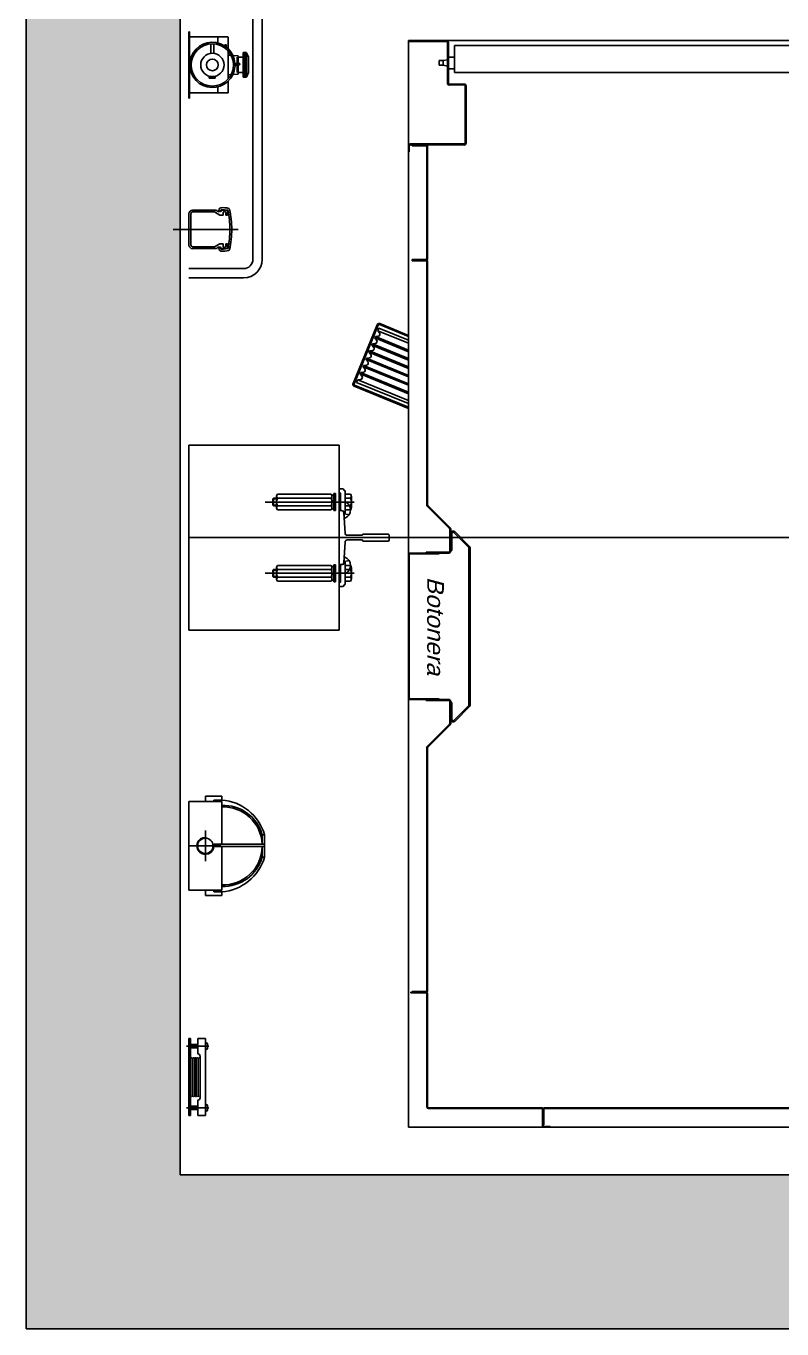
# Model space of a CAD drawing. Header units: metres. Extents: x 219 to 707, y -561 to -17.
# Drawn here: x 407.796 to 408.777, y -82.662 to -80.971 of the extents above; entities that cross this region are included whole.
import ezdxf
from ezdxf.enums import TextEntityAlignment as Align

# ---------------------------------------------------------------- set-up
doc = ezdxf.new("R2010")
doc.units = ezdxf.units.M
doc.layers.add('A-ASCENSORES', color=1, linetype='Continuous')
doc.layers.add('MUR_CARAS_HORMIGON', color=1, linetype='Continuous', lineweight=20)
doc.styles.get("Standard").update_dxf_attribs({"font": 'arial.ttf'})

# ---------------------------------------------------------------- blocks, each defined once
blk = doc.blocks.new('ASCENSOR PT')
for p, q in [((0.339, 1.8975), (1.3251, 1.8975)), ((1.1492, 1.8975), (1.141, 1.8975)), ((1.141, 1.8975), (1.141, 1.8966)), ((1.141, 1.8966), (1.1492, 1.8966)), ((1.1501, 1.8945), (1.1492, 1.8945)), ((1.1492, 1.8945), (1.1492, 1.8743)), ((1.1501, 1.8743), (1.1501, 1.8957)), ((1.1501, 1.8743), (1.1501, 1.8945)), ((1.151, 1.8957), (1.151, 1.8743)), ((1.3251, 1.8975), (1.3251, 0.6175)), ((1.5885, 1.8769), (1.5876, 1.8769)), ((1.5885, 1.8825), (1.5885, 1.7825)), ((1.5985, 1.8825), (1.5885, 1.8825)), ((1.5885, 1.8682), (1.5885, 1.8769)), ((1.5985, 1.8625), (1.5985, 1.8825)), ((1.61, 1.8825), (1.608, 1.8825)), ((1.608, 1.8825), (1.608, 1.7825)), ((1.61, 1.7825), (1.61, 1.8825)), ((0.5158, 1.8734), (1.1483, 1.8734)), ((0.5158, 1.8725), (1.1483, 1.8725)), ((1.2989, 1.8734), (1.1519, 1.8734)), ((1.1519, 1.8725), (1.2989, 1.8725)), ((1.3001, 1.8713), (1.3001, 1.7243)), ((1.301, 1.7243), (1.301, 1.8713)), ((1.5841, 1.8725), (1.6132, 1.8725)), ((1.5859, 1.8752), (1.5859, 1.8731)), ((1.5859, 1.8731), (1.5869, 1.8731)), ((1.5869, 1.872), (1.5859, 1.872)), ((1.5859, 1.872), (1.5859, 1.8699)), ((1.5869, 1.8731), (1.5869, 1.872)), ((1.5876, 1.8682), (1.5885, 1.8682)), ((1.608, 1.8747), (1.5985, 1.8747)), ((1.5985, 1.8743), (1.608, 1.8743)), ((1.5985, 1.8708), (1.608, 1.8708)), ((1.5985, 1.8704), (1.608, 1.8704)), ((1.5985, 1.8625), (1.5985, 1.8625)), ((1.5955, 1.8055), (1.5955, 1.8595)), ((1.5955, 1.8563), (1.5955, 1.8088)), ((1.5967, 1.8575), (1.5967, 1.8575)), ((1.598, 1.8563), (1.598, 1.8088)), ((1.598, 1.8088), (1.598, 1.8563)), ((1.5992, 1.8575), (1.5992, 1.8575)), ((1.6005, 1.8563), (1.6005, 1.8088)), ((1.6005, 1.8088), (1.6005, 1.8563)), ((1.6017, 1.8575), (1.6017, 1.8575)), ((1.603, 1.8563), (1.603, 1.8088)), ((1.603, 1.8088), (1.603, 1.8563)), ((1.6042, 1.8575), (1.6042, 1.8575)), ((1.6055, 1.8563), (1.6055, 1.8088)), ((1.6055, 1.8088), (1.6055, 1.8563)), ((1.6067, 1.8575), (1.6067, 1.8575)), ((1.608, 1.8088), (1.608, 1.8563)), ((1.5841, 1.7925), (1.6132, 1.7925)), ((1.5859, 1.7931), (1.5859, 1.7952)), ((1.5869, 1.7931), (1.5859, 1.7931)), ((1.5869, 1.792), (1.5869, 1.7931)), ((1.5876, 1.7969), (1.5885, 1.7969)), ((1.5885, 1.7969), (1.5885, 1.7882)), ((1.5967, 1.8075), (1.5967, 1.8075)), ((1.5985, 1.8025), (1.5985, 1.7825)), ((1.5985, 1.8025), (1.5985, 1.8025)), ((1.5985, 1.7947), (1.608, 1.7947)), ((1.5985, 1.7943), (1.608, 1.7943)), ((1.5992, 1.8075), (1.5992, 1.8075)), ((1.6017, 1.8075), (1.6017, 1.8075)), ((1.6042, 1.8075), (1.6042, 1.8075)), ((1.6067, 1.8075), (1.6067, 1.8075)), ((1.5859, 1.7899), (1.5859, 1.792)), ((1.5859, 1.792), (1.5869, 1.792)), ((1.5885, 1.7882), (1.5876, 1.7882)), ((1.5985, 1.7825), (1.5885, 1.7825)), ((1.5985, 1.7908), (1.608, 1.7908)), ((1.608, 1.7904), (1.5985, 1.7904)), ((1.608, 1.7825), (1.61, 1.7825)), ((1.3001, 1.7207), (1.3001, 1.405)), ((1.301, 1.7207), (1.301, 1.405)), ((1.3221, 1.7234), (1.3019, 1.7234)), ((1.3019, 1.7225), (1.3221, 1.7225)), ((1.3019, 1.7225), (1.3201, 1.7225)), ((1.3201, 1.7216), (1.3019, 1.7216)), ((1.3201, 1.7225), (1.3201, 1.7216)), ((1.3221, 1.7225), (1.3221, 1.7234)), ((1.5675, 1.5971), (1.5675, 1.592)), ((1.5887, 1.5971), (1.5675, 1.5971)), ((1.5775, 1.592), (1.5675, 1.592)), ((1.61, 1.59), (1.5675, 1.59)), ((1.5675, 1.59), (1.5675, 1.5335)), ((1.5775, 1.592), (1.5775, 1.59)), ((1.5887, 1.5971), (1.5887, 1.59)), ((1.61, 1.475), (1.61, 1.59)), ((1.5149, 1.547), (1.5119, 1.547)), ((1.5119, 1.547), (1.5119, 1.5181)), ((1.5149, 1.547), (1.5149, 1.5335)), ((1.5887, 1.5525), (1.5887, 1.5125)), ((1.5775, 1.5335), (1.5119, 1.5335)), ((1.5775, 1.5305), (1.5119, 1.5305)), ((1.5149, 1.5305), (1.5149, 1.5181)), ((1.5675, 1.5305), (1.5675, 1.475)), ((1.6087, 1.5325), (1.5687, 1.5325)), ((1.5775, 1.5335), (1.5775, 1.5305)), ((1.5775, 1.5305), (1.5775, 1.5335)), ((1.5149, 1.5181), (1.5119, 1.5181)), ((1.61, 1.475), (1.5675, 1.475)), ((1.5775, 1.473), (1.5675, 1.473)), ((1.5675, 1.473), (1.5675, 1.468)), ((1.5775, 1.473), (1.5775, 1.475)), ((1.5887, 1.475), (1.5887, 1.468)), ((1.5887, 1.468), (1.5675, 1.468)), ((1.2709, 1.3753), (1.2996, 1.404)), ((1.3005, 1.4031), (1.2718, 1.3744)), ((1.2458, 1.3517), (1.265, 1.3709)), ((1.2661, 1.3698), (1.2469, 1.3506)), ((1.2701, 1.3735), (1.2701, 1.3451)), ((1.2714, 1.3451), (1.2714, 1.3735)), ((1.2686, 1.3475), (1.2686, 1.3687)), ((1.2701, 1.3687), (1.2701, 1.3475)), ((1.245, 1.3496), (1.245, 1.146)), ((1.2465, 1.146), (1.2465, 1.3496)), ((1.2686, 1.3475), (1.2686, 1.3465)), ((1.2701, 1.3465), (1.2686, 1.3465)), ((1.2701, 1.3465), (1.2701, 1.3475)), ((1.3021, 1.3438), (1.2727, 1.3438)), ((1.3233, 1.3425), (1.2727, 1.3425)), ((1.2851, 1.3416), (1.2851, 1.3425)), ((1.2851, 1.3416), (1.3233, 1.3416)), ((1.3021, 1.3425), (1.3021, 1.3438)), ((1.3242, 1.1543), (1.3242, 1.3407)), ((1.3251, 1.3407), (1.3251, 1.1543)), ((1.4151, 1.2525), (1.61, 1.2525)), ((1.4151, 1.0125), (1.4151, 1.2525)), ((1.61, 1.2525), (1.61, 1.0125)), ((1.3991, 1.1863), (1.3991, 1.1713)), ((1.4071, 1.1888), (1.4001, 1.1888)), ((1.4071, 1.1838), (1.4001, 1.1838)), ((1.4071, 1.1928), (1.4071, 1.1641)), ((1.4071, 1.1888), (1.4071, 1.1688)), ((1.4141, 1.1958), (1.4101, 1.1958)), ((1.4131, 1.1898), (1.4131, 1.1686)), ((1.4143, 1.1908), (1.4141, 1.1908)), ((1.4151, 1.1948), (1.4151, 1.1916)), ((1.4199, 1.1678), (1.4199, 1.1898)), ((1.4199, 1.1898), (1.4221, 1.1898)), ((1.4221, 1.1898), (1.4221, 1.1678)), ((1.4221, 1.17), (1.4221, 1.1876)), ((1.4221, 1.1876), (1.4243, 1.1876)), ((1.4243, 1.1876), (1.4243, 1.17)), ((1.4243, 1.1713), (1.4243, 1.1863)), ((1.4253, 1.1888), (1.4952, 1.1888)), ((1.4253, 1.1838), (1.4952, 1.1838)), ((1.4962, 1.1863), (1.4962, 1.1713)), ((1.4962, 1.1838), (1.5001, 1.1838)), ((1.5001, 1.1838), (1.5001, 1.1738)), ((1.5001, 1.1838), (1.501, 1.1829)), ((1.3953, 1.1788), (1.5111, 1.1788)), ((1.4071, 1.1738), (1.4001, 1.1738)), ((1.4071, 1.1688), (1.4001, 1.1688)), ((1.4124, 1.1676), (1.4094, 1.167)), ((1.4151, 1.1675), (1.412, 1.1675)), ((1.4151, 1.1675), (1.4151, 1.0975)), ((1.4221, 1.1678), (1.4199, 1.1678)), ((1.4221, 1.1798), (1.4243, 1.1808)), ((1.4221, 1.1788), (1.4243, 1.1798)), ((1.4243, 1.17), (1.4221, 1.17)), ((1.4253, 1.1738), (1.4952, 1.1738)), ((1.4253, 1.1688), (1.4952, 1.1688)), ((1.4962, 1.1829), (1.501, 1.1829)), ((1.4962, 1.1747), (1.501, 1.1747)), ((1.5001, 1.1738), (1.4962, 1.1738)), ((1.501, 1.1747), (1.5001, 1.1738)), ((1.501, 1.1829), (1.501, 1.1747)), ((1.2701, 1.1215), (1.2701, 1.15)), ((1.2714, 1.15), (1.2714, 1.1215)), ((1.3233, 1.1525), (1.2727, 1.1525)), ((1.3021, 1.1513), (1.2727, 1.1513)), ((1.2851, 1.1534), (1.3233, 1.1534)), ((1.2851, 1.1525), (1.2851, 1.1534)), ((1.3021, 1.1525), (1.3021, 1.1513)), ((1.4063, 1.1631), (1.402, 1.1623)), ((1.4073, 1.1384), (1.409, 1.1647)), ((1.4086, 1.166), (1.4086, 1.1589)), ((1.2458, 1.1439), (1.265, 1.1247)), ((1.2661, 1.1258), (1.2469, 1.145)), ((1.2686, 1.1491), (1.2701, 1.1491)), ((1.2686, 1.1491), (1.2686, 1.1481)), ((1.2686, 1.1481), (1.2686, 1.1269)), ((1.2701, 1.1481), (1.2701, 1.1491)), ((1.2701, 1.1269), (1.2701, 1.1481)), ((1.3501, 1.136), (1.3511, 1.137)), ((1.3501, 1.136), (1.3501, 1.129)), ((1.3511, 1.137), (1.3841, 1.137)), ((1.3841, 1.137), (1.3841, 1.137)), ((1.3856, 1.1355), (1.4043, 1.1355)), ((1.2709, 1.1197), (1.2996, 1.0911)), ((1.3005, 1.092), (1.2718, 1.1206)), ((1.334, 1.1325), (1.423, 1.1325)), ((1.3501, 1.129), (1.3511, 1.128)), ((1.3511, 1.128), (1.3841, 1.128)), ((1.3841, 1.128), (1.3841, 1.128)), ((1.3856, 1.1295), (1.4043, 1.1295)), ((1.409, 1.1004), (1.4073, 1.1267)), ((1.4063, 1.102), (1.402, 1.1028)), ((1.4071, 1.0723), (1.4071, 1.101)), ((1.4086, 1.0991), (1.4086, 1.1062)), ((1.3001, 0.7743), (1.3001, 1.09)), ((1.301, 0.7743), (1.301, 1.09)), ((1.3953, 1.0863), (1.5111, 1.0863)), ((1.3991, 1.0788), (1.3991, 1.0938)), ((1.4071, 1.0963), (1.4001, 1.0963)), ((1.4071, 1.0913), (1.4001, 1.0913)), ((1.4071, 1.0763), (1.4071, 1.0963)), ((1.4124, 1.0975), (1.4094, 1.0981)), ((1.4151, 1.0975), (1.412, 1.0975)), ((1.4131, 1.0753), (1.4131, 1.0965)), ((1.4199, 1.0973), (1.4199, 1.0753)), ((1.4221, 1.0973), (1.4199, 1.0973)), ((1.4221, 1.0753), (1.4221, 1.0973)), ((1.4221, 1.0951), (1.4221, 1.0775)), ((1.4243, 1.0951), (1.4221, 1.0951)), ((1.4221, 1.0863), (1.4243, 1.0853)), ((1.4221, 1.0853), (1.4243, 1.0843)), ((1.4243, 1.0775), (1.4243, 1.0951)), ((1.4243, 1.0938), (1.4243, 1.0788)), ((1.4253, 1.0963), (1.4952, 1.0963)), ((1.4253, 1.0913), (1.4952, 1.0913)), ((1.4962, 1.0788), (1.4962, 1.0938)), ((1.5001, 1.0913), (1.4962, 1.0913)), ((1.4962, 1.0904), (1.501, 1.0904)), ((1.4962, 1.0822), (1.501, 1.0822)), ((1.5001, 1.0813), (1.5001, 1.0913)), ((1.501, 1.0904), (1.5001, 1.0913)), ((1.5001, 1.0813), (1.501, 1.0822)), ((1.501, 1.0822), (1.501, 1.0904)), ((1.4071, 1.0813), (1.4001, 1.0813)), ((1.4071, 1.0763), (1.4001, 1.0763)), ((1.4141, 1.0693), (1.4101, 1.0693)), ((1.4143, 1.0743), (1.4141, 1.0743)), ((1.4151, 1.0703), (1.4151, 1.0735)), ((1.4199, 1.0753), (1.4221, 1.0753)), ((1.4221, 1.0775), (1.4243, 1.0775)), ((1.4253, 1.0813), (1.4952, 1.0813)), ((1.4253, 1.0763), (1.4952, 1.0763)), ((1.4962, 1.0813), (1.5001, 1.0813)), ((1.61, 1.0125), (1.4151, 1.0125)), ((1.3923, 0.9311), (1.3251, 0.9586)), ((1.3909, 0.9277), (1.3251, 0.9546)), ((1.3878, 0.92), (1.3251, 0.9457)), ((1.3871, 0.9183), (1.3251, 0.9437)), ((1.3839, 0.9107), (1.3251, 0.9348)), ((1.3832, 0.909), (1.3251, 0.9328)), ((1.3909, 0.9277), (1.3923, 0.9311)), ((1.3801, 0.9014), (1.3251, 0.9239)), ((1.3794, 0.8997), (1.3251, 0.9219)), ((1.3817, 0.9135), (1.3839, 0.9107)), ((1.3835, 0.918), (1.3871, 0.9183)), ((1.3855, 0.9228), (1.3878, 0.92)), ((1.3871, 0.9183), (1.3878, 0.92)), ((1.3873, 0.9273), (1.3909, 0.9277)), ((1.3763, 0.892), (1.3251, 0.913)), ((1.3756, 0.8903), (1.3251, 0.911)), ((1.3725, 0.8827), (1.3251, 0.9021)), ((1.3718, 0.881), (1.3251, 0.9001)), ((1.3759, 0.8993), (1.3794, 0.8997)), ((1.3778, 0.9041), (1.3801, 0.9014)), ((1.3794, 0.8997), (1.3801, 0.9014)), ((1.3797, 0.9086), (1.3832, 0.909)), ((1.3832, 0.909), (1.3839, 0.9107)), ((1.3686, 0.8734), (1.3251, 0.8912)), ((1.3679, 0.8717), (1.3251, 0.8892)), ((1.3648, 0.864), (1.3251, 0.8803)), ((1.3682, 0.8806), (1.3718, 0.881)), ((1.3702, 0.8855), (1.3725, 0.8827)), ((1.3718, 0.881), (1.3725, 0.8827)), ((1.372, 0.8899), (1.3756, 0.8903)), ((1.374, 0.8948), (1.3763, 0.892)), ((1.3756, 0.8903), (1.3763, 0.892)), ((1.3634, 0.8606), (1.3251, 0.8763)), ((1.3625, 0.8668), (1.3648, 0.864)), ((1.3634, 0.8606), (1.3648, 0.864)), ((1.3644, 0.8713), (1.3679, 0.8717)), ((1.3664, 0.8761), (1.3686, 0.8734)), ((1.3679, 0.8717), (1.3686, 0.8734)), ((1.61, 0.7954), (1.539, 0.7954)), ((1.61, 0.7834), (1.539, 0.7834)), ((1.3001, 0.6248), (1.3001, 0.7707)), ((1.301, 0.6248), (1.301, 0.7707)), ((1.3201, 0.7734), (1.3019, 0.7734)), ((1.3019, 0.7725), (1.3201, 0.7725)), ((1.3019, 0.7725), (1.3201, 0.7725)), ((1.3201, 0.7716), (1.3019, 0.7716)), ((1.3201, 0.7725), (1.3201, 0.7734)), ((1.3201, 0.7725), (1.3201, 0.7716)), ((1.515, 0.7714), (1.515, 0.4194)), ((1.527, 0.7714), (1.527, 0.4194)), ((1.5677, 0.7586), (1.5598, 0.7575)), ((1.56, 0.7575), (1.5669, 0.7575)), ((1.56, 0.7511), (1.56, 0.7575)), ((1.56, 0.7511), (1.5622, 0.7511)), ((1.5622, 0.7511), (1.5622, 0.7541)), ((1.5657, 0.7511), (1.5657, 0.7541)), ((1.5657, 0.7511), (1.5701, 0.7511)), ((1.5706, 0.7554), (1.5677, 0.7586)), ((1.5701, 0.7511), (1.5769, 0.7552)), ((1.5744, 0.7575), (1.6052, 0.7575)), ((1.5769, 0.7552), (1.6052, 0.7552)), ((1.6076, 0.7528), (1.6076, 0.7123)), ((1.61, 0.7528), (1.61, 0.7123)), ((1.6303, 0.7325), (1.5459, 0.7325)), ((1.56, 0.714), (1.56, 0.7075)), ((1.56, 0.714), (1.5622, 0.714)), ((1.5622, 0.714), (1.5622, 0.711)), ((1.5657, 0.714), (1.5657, 0.711)), ((1.5657, 0.714), (1.5701, 0.714)), ((1.5701, 0.714), (1.5769, 0.7099)), ((1.5677, 0.7065), (1.5598, 0.7076)), ((1.5669, 0.7075), (1.56, 0.7075)), ((1.5706, 0.7096), (1.5677, 0.7065)), ((1.6052, 0.7075), (1.5744, 0.7075)), ((1.6052, 0.7099), (1.5769, 0.7099)), ((1.3251, 0.6317), (1.3239, 0.6317)), ((1.3239, 0.6317), (1.3239, 0.6243)), ((1.3251, 0.6243), (1.3251, 0.6317)), ((1.2501, 0.6205), (1.2501, 0.5464)), ((1.2514, 0.5464), (1.2514, 0.6205)), ((1.3226, 0.623), (1.2527, 0.623)), ((1.3226, 0.6217), (1.2527, 0.6217)), ((1.2551, 0.6217), (1.2551, 0.623)), ((1.3201, 0.6239), (1.3019, 0.6239)), ((1.3019, 0.623), (1.3201, 0.623)), ((1.3201, 0.623), (1.3201, 0.6239)), ((1.3251, 0.6175), (1.3251, 0.6175)), ((1.3251, 0.6175), (1.3251, 0.4875)), ((1.6091, 0.476), (1.6091, 0.5621)), ((1.61, 0.5621), (1.6091, 0.5621)), ((1.61, 0.476), (1.61, 0.5621)), ((1.2719, 0.5451), (1.2527, 0.5451)), ((1.2527, 0.5439), (1.2719, 0.5439)), ((1.2731, 0.5426), (1.2731, 0.4901)), ((1.2744, 0.4901), (1.2744, 0.5426)), ((1.559, 0.5546), (1.559, 0.5401)), ((1.6082, 0.5555), (1.5599, 0.5555)), ((1.5724, 0.5555), (1.5724, 0.5477)), ((0.799, 0.529), (1.2651, 0.529)), ((1.2651, 0.529), (1.2651, 0.494)), ((1.5326, 0.5291), (1.5348, 0.534)), ((1.5326, 0.5091), (1.5326, 0.5291)), ((1.5348, 0.534), (1.5353, 0.534)), ((1.5353, 0.5031), (1.5353, 0.535)), ((1.5353, 0.535), (1.5398, 0.535)), ((1.5398, 0.534), (1.5353, 0.534)), ((1.5398, 0.5331), (1.5353, 0.5331)), ((1.5398, 0.5322), (1.5353, 0.5322)), ((1.5398, 0.5313), (1.5353, 0.5313)), ((1.5398, 0.5304), (1.5353, 0.5304)), ((1.5398, 0.5296), (1.5353, 0.5296)), ((1.5398, 0.5287), (1.5353, 0.5287)), ((1.5398, 0.5277), (1.5353, 0.5277)), ((1.5398, 0.5268), (1.5353, 0.5268)), ((1.5398, 0.5259), (1.5353, 0.5259)), ((1.5398, 0.525), (1.5353, 0.525)), ((1.5398, 0.535), (1.5398, 0.5031)), ((1.5398, 0.5291), (1.5398, 0.5091)), ((1.5462, 0.5291), (1.5398, 0.5291)), ((1.5462, 0.5309), (1.5528, 0.5314)), ((1.5462, 0.519), (1.5462, 0.5309)), ((1.5474, 0.519), (1.5474, 0.5291)), ((1.5552, 0.5316), (1.559, 0.5318)), ((1.559, 0.5372), (1.559, 0.501)), ((1.559, 0.5063), (1.559, 0.5318)), ((1.5839, 0.5362), (1.5759, 0.5362)), ((1.5759, 0.5362), (1.5759, 0.5338)), ((1.5839, 0.5337), (1.5839, 0.5362)), ((1.2651, 0.5165), (1.2651, 0.523)), ((1.2651, 0.51), (1.2651, 0.5165)), ((1.2661, 0.524), (1.2731, 0.524)), ((1.2661, 0.509), (1.2731, 0.509)), ((1.2801, 0.5195), (1.2744, 0.5207)), ((1.2801, 0.5135), (1.2744, 0.5123)), ((1.2801, 0.5195), (1.2851, 0.5195)), ((1.2801, 0.5165), (1.2801, 0.5195)), ((1.2801, 0.5135), (1.2801, 0.5165)), ((1.2801, 0.5135), (1.2851, 0.5135)), ((1.2851, 0.5165), (1.2851, 0.5195)), ((1.2851, 0.5135), (1.2851, 0.5165)), ((1.5326, 0.5091), (1.5347, 0.5043)), ((1.5398, 0.5241), (1.5353, 0.5241)), ((1.5398, 0.5232), (1.5353, 0.5232)), ((1.5398, 0.5223), (1.5353, 0.5223)), ((1.5398, 0.5214), (1.5353, 0.5214)), ((1.5398, 0.5205), (1.5353, 0.5205)), ((1.5398, 0.5195), (1.5353, 0.5195)), ((1.5398, 0.5186), (1.5353, 0.5186)), ((1.5398, 0.5177), (1.5353, 0.5177)), ((1.5398, 0.5168), (1.5353, 0.5168)), ((1.5398, 0.5159), (1.5353, 0.5159)), ((1.5398, 0.515), (1.5353, 0.515)), ((1.5398, 0.5141), (1.5353, 0.5141)), ((1.5398, 0.5132), (1.5353, 0.5132)), ((1.5398, 0.5123), (1.5353, 0.5123)), ((1.5398, 0.5113), (1.5353, 0.5113)), ((1.5398, 0.5104), (1.5353, 0.5104)), ((1.5398, 0.5095), (1.5353, 0.5095)), ((1.5398, 0.5086), (1.5353, 0.5086)), ((1.5398, 0.5077), (1.5353, 0.5077)), ((1.5398, 0.5091), (1.5462, 0.5091)), ((1.545, 0.519), (1.5482, 0.519)), ((1.545, 0.517), (1.5483, 0.517)), ((1.5462, 0.5072), (1.5462, 0.517)), ((1.5462, 0.5072), (1.5528, 0.5068)), ((1.5474, 0.5091), (1.5474, 0.517)), ((1.2651, 0.494), (0.799, 0.494)), ((1.5347, 0.5043), (1.5353, 0.5043)), ((1.5398, 0.5068), (1.5353, 0.5068)), ((1.5398, 0.5059), (1.5353, 0.5059)), ((1.5398, 0.505), (1.5353, 0.505)), ((1.5398, 0.5041), (1.5353, 0.5041)), ((1.5398, 0.5031), (1.5353, 0.5031)), ((1.5552, 0.5066), (1.559, 0.5063)), ((1.559, 0.498), (1.559, 0.4836)), ((1.5724, 0.4905), (1.5724, 0.4826)), ((1.5779, 0.504), (1.5779, 0.4917)), ((1.5814, 0.504), (1.5814, 0.4917)), ((1.3251, 0.4875), (0.0843, 0.4875)), ((1.3251, 0.4875), (0.094, 0.4875)), ((1.3251, 0.4888), (1.2757, 0.4888)), ((1.2757, 0.4875), (1.3251, 0.4875)), ((1.3251, 0.4875), (1.3251, 0.4888)), ((1.5599, 0.4826), (1.6082, 0.4826)), ((1.6091, 0.476), (1.61, 0.476))]:
    blk.add_line(p, q)
at = {"ltscale": 10}
for p, q in [((1.3251, 0.9649), (1.3955, 0.936)), ((1.3251, 0.9634), (1.395, 0.9348)), ((1.3957, 0.933), (1.3645, 0.8569)), ((1.3658, 0.8563), (1.397, 0.9325)), ((1.3627, 0.8561), (1.3251, 0.8715)), ((1.3622, 0.8548), (1.3251, 0.87))]:
    blk.add_line(p, q, dxfattribs=at)
for centre, major_axis, start_param, end_param in [((1.1492, 1.8957), (-0.00127, 0.00127), 3.926991, 5.497787), ((1.1492, 1.8957), (-0.000636, 0.000636), 3.926991, 5.497787), ((1.5876, 1.8752), (0.00124, 0.00124), 0.785398, 2.356194), ((1.1483, 1.8743), (-0.000636, 0.000636), 2.356194, 3.926991), ((1.1483, 1.8743), (0.00127, 0.00127), 3.926991, 5.497787), ((1.1519, 1.8743), (0.00127, 0.00127), 2.356194, 3.926991), ((1.1519, 1.8743), (-0.000636, 0.000636), 0.785398, 2.356194), ((1.2989, 1.8713), (-0.00153, 0.00153), 3.926991, 5.497787), ((1.2989, 1.8713), (0.000898, 0.000898), 5.497787, 7.068583), ((1.5876, 1.8699), (-0.00124, 0.00124), 0.785398, 2.356194), ((1.5985, 1.8595), (0.00212, 0.00212), 0.785398, 2.356194), ((1.5967, 1.8563), (0.000884, 0.000884), 0.785398, 2.356194), ((1.5967, 1.8563), (0.000884, 0.000884), 5.497787, 7.068583), ((1.5992, 1.8563), (0.000884, 0.000884), 0.785398, 2.356194), ((1.5992, 1.8563), (0.000884, 0.000884), 5.497787, 7.068583), ((1.6017, 1.8563), (0.000884, 0.000884), 0.785398, 2.356194), ((1.6017, 1.8563), (0.000884, 0.000884), 5.497787, 7.068583), ((1.6042, 1.8563), (0.000884, 0.000884), 0.785398, 2.356194), ((1.6042, 1.8563), (0.000884, 0.000884), 5.497787, 7.068583), ((1.6067, 1.8563), (0.000884, 0.000884), 0.785398, 2.356194), ((1.6067, 1.8563), (0.000884, 0.000884), 5.497787, 7.068583), ((1.5876, 1.7952), (0.00124, 0.00124), 0.785398, 2.356194), ((1.5967, 1.8088), (0.000884, 0.000884), 2.356194, 3.926991), ((1.5985, 1.8055), (-0.00212, 0.00212), 0.785398, 2.356194), ((1.5967, 1.8088), (-0.000884, 0.000884), 2.356194, 3.926991), ((1.5992, 1.8088), (0.000884, 0.000884), 2.356194, 3.926991), ((1.5992, 1.8088), (-0.000884, 0.000884), 2.356194, 3.926991), ((1.6017, 1.8088), (0.000884, 0.000884), 2.356194, 3.926991), ((1.6017, 1.8088), (-0.000884, 0.000884), 2.356194, 3.926991), ((1.6042, 1.8088), (0.000884, 0.000884), 2.356194, 3.926991), ((1.6042, 1.8088), (-0.000884, 0.000884), 2.356194, 3.926991), ((1.6067, 1.8088), (0.000884, 0.000884), 2.356194, 3.926991), ((1.6067, 1.8088), (-0.000884, 0.000884), 2.356194, 3.926991), ((1.5876, 1.7899), (-0.00124, 0.00124), 0.785398, 2.356194), ((1.3019, 1.7243), (0.00127, 0.00127), 2.356194, 3.926991), ((1.3019, 1.7207), (0.00127, 0.00127), 0.785398, 2.356194), ((1.3019, 1.7243), (0.000636, 0.000636), 2.356194, 3.926991), ((1.3019, 1.7207), (-0.000636, 0.000636), -0.785398, 0.785398), ((1.572, 1.5296), (0.0443, 0.0443), 0.857543, 2.073419), ((1.5654, 1.5325), (-0.0372, 0.0372), -0.825139, 0.50587), ((1.5656, 1.5325), (-0.0358, 0.0358), -0.823417, 0.765654), ((1.5887, 1.5325), (-0.00778, 0.00778), 2.356194, 7.068583), ((1.5887, 1.5325), (-0.00707, 0.00707), 3.926991, 10.210176), ((1.5656, 1.5325), (0.0358, 0.0358), 2.39569, 3.965009), ((1.572, 1.5355), (0.0443, 0.0443), 2.63897, 3.854846), ((1.5654, 1.5325), (0.0372, 0.0372), 2.635723, 3.966732), ((1.2987, 1.4049), (0.000898, 0.000898), 4.712389, 5.497787), ((1.2987, 1.4049), (0.0018, 0.0018), 4.712389, 5.497787), ((1.2671, 1.3687), (-0.00212, 0.00212), 3.926991, 6.283185), ((1.2671, 1.3687), (-0.00106, 0.00106), 3.926991, 6.283185), ((1.2727, 1.3735), (-0.0018, 0.0018), 0, 0.785398), ((1.2727, 1.3735), (0.000898, 0.000898), 1.570796, 2.356194), ((1.248, 1.3496), (-0.00212, 0.00212), 0, 0.785398), ((1.248, 1.3496), (-0.00106, 0.00106), 0, 0.785398), ((1.2727, 1.3451), (-0.0018, 0.0018), 0.785398, 2.356194), ((1.2727, 1.3451), (0.000898, 0.000898), 2.356194, 3.926991), ((1.3233, 1.3407), (-0.00127, 0.00127), 3.926991, 5.497787), ((1.3233, 1.3407), (0.000636, 0.000636), 5.497787, 7.068583), ((1.4028, 1.1863), (0.00256, 0.00256), 1.595182, 3.117207), ((1.4121, 1.1788), (0.00919, 0.00919), 1.961403, 2.750986), ((1.4081, 1.1928), (0.000707, 0.000707), 0.785398, 2.356194), ((1.4081, 1.1948), (0.000707, 0.000707), 3.926991, 5.497787), ((1.4101, 1.1948), (0.000707, 0.000707), 0.785398, 2.356194), ((1.4141, 1.1898), (-0.000707, 0.000707), -0.785398, 0.785398), ((1.4141, 1.1948), (-0.000707, 0.000707), 3.926991, 5.497787), ((1.4143, 1.1916), (0.000566, 0.000566), 3.926991, 5.497787), ((1.4279, 1.1863), (-0.00256, 0.00256), 0.024385, 1.546411), ((1.4373, 1.1788), (0.00919, 0.00919), 1.961403, 2.750986), ((1.4925, 1.1863), (0.00256, 0.00256), 4.736774, 6.2588), ((1.4832, 1.1788), (-0.00919, 0.00919), 3.5322, 4.321782), ((1.4028, 1.1713), (0.00256, 0.00256), 1.595182, 3.117207), ((1.4115, 1.1685), (0.00803, 0.00803), 2.330906, 3.573044), ((1.4115, 1.1685), (0.00803, 0.00803), 1.251961, 2.330906), ((1.4061, 1.1796), (0.000707, 0.000707), 4.148285, 5.497787), ((1.4096, 1.166), (0.000707, 0.000707), 1.004067, 2.356194), ((1.412, 1.1645), (0.00212, 0.00212), 0.785398, 2.293776), ((1.4121, 1.1686), (-0.000707, 0.000707), 2.574863, 3.926991), ((1.4279, 1.1713), (-0.00256, 0.00256), 0.024385, 1.546411), ((1.4925, 1.1713), (0.00256, 0.00256), 4.736774, 6.2588), ((1.2727, 1.15), (-0.0018, 0.0018), -0.785398, 0.785398), ((1.2727, 1.15), (0.000898, 0.000898), 0.785398, 2.356194), ((1.3233, 1.1543), (0.00127, 0.00127), 3.926991, 5.497787), ((1.3233, 1.1543), (-0.000636, 0.000636), 2.356194, 3.926991), ((1.4061, 1.1641), (0.000707, 0.000707), 4.10979, 5.497787), ((1.4076, 1.1589), (0.000707, 0.000707), 3.818313, 5.497787), ((1.248, 1.146), (0.00212, 0.00212), 2.356194, 3.141593), ((1.248, 1.146), (0.00106, 0.00106), 2.356194, 3.141593), ((1.3856, 1.137), (-0.00106, 0.00106), 0.785398, 2.356194), ((1.4043, 1.1385), (-0.00212, 0.00212), 2.356194, 3.864572), ((1.2671, 1.1269), (0.00212, 0.00212), 3.141593, 5.497787), ((1.2671, 1.1269), (0.00106, 0.00106), 3.141593, 5.497787), ((1.2727, 1.1215), (-0.0018, 0.0018), 0.785398, 1.570796), ((1.2727, 1.1215), (-0.000898, 0.000898), 0.785398, 1.570796), ((1.3856, 1.128), (0.00106, 0.00106), 0.785398, 2.356194), ((1.4043, 1.1265), (0.00212, 0.00212), 5.560206, 7.068583), ((1.4115, 1.0966), (-0.00803, 0.00803), -0.431452, 0.810687), ((1.4061, 1.101), (-0.000707, 0.000707), 3.926991, 5.314988), ((1.4076, 1.1062), (-0.000707, 0.000707), 3.926991, 5.606465), ((1.4096, 1.0991), (-0.000707, 0.000707), 0.785398, 2.137526), ((1.412, 1.1005), (-0.00212, 0.00212), 0.847817, 2.356194), ((1.2987, 1.0902), (0.000898, 0.000898), 5.497787, 6.283185), ((1.2987, 1.0902), (-0.0018, 0.0018), 3.926991, 4.712389), ((1.4028, 1.0938), (-0.00256, 0.00256), 0.024385, 1.546411), ((1.4121, 1.0863), (-0.00919, 0.00919), 0.390607, 1.180189), ((1.4115, 1.0966), (-0.00803, 0.00803), 0.810687, 1.889631), ((1.4061, 1.0855), (-0.000707, 0.000707), 3.926991, 5.276493), ((1.4121, 1.0965), (0.000707, 0.000707), 5.497787, 6.849915), ((1.4279, 1.0938), (-0.00256, 0.00256), 0.024385, 1.546411), ((1.4373, 1.0863), (-0.00919, 0.00919), 0.390607, 1.180189), ((1.4925, 1.0938), (-0.00256, 0.00256), 3.165978, 4.688004), ((1.4832, 1.0863), (0.00919, 0.00919), 5.102996, 5.892578), ((1.4028, 1.0788), (-0.00256, 0.00256), 0.024385, 1.546411), ((1.4081, 1.0723), (0.000707, 0.000707), 2.356194, 3.926991), ((1.4081, 1.0703), (-0.000707, 0.000707), 3.926991, 5.497787), ((1.4101, 1.0703), (-0.000707, 0.000707), 0.785398, 2.356194), ((1.4141, 1.0753), (-0.000707, 0.000707), 0.785398, 2.356194), ((1.4141, 1.0703), (-0.000707, 0.000707), 2.356194, 3.926991), ((1.4143, 1.0735), (-0.000566, 0.000566), 3.926991, 5.497787), ((1.4279, 1.0788), (0.00256, 0.00256), 1.595182, 3.117207), ((1.4925, 1.0788), (-0.00256, 0.00256), 3.165978, 4.688004), ((1.3019, 0.7743), (-0.00127, 0.00127), 0.785398, 2.356194), ((1.3019, 0.7743), (0.000636, 0.000636), 2.356194, 3.926991), ((1.5652, 0.7375), (-0.0165, 0.0165), -0.926762, -0.489236), ((1.681, 0.7325), (-0.0895, 0.0895), 0.577389, 0.785398), ((1.681, 0.7325), (0.0878, 0.0878), 2.157493, 2.356194), ((1.5588, 0.7583), (-0.00116, 0.00116), -0.489236, 0.577389), ((1.5599, 0.7569), (0.00042, 0.00042), 0.921916, 2.157493), ((1.5639, 0.7541), (0.00125, 0.00125), 5.497787, 8.63938), ((1.5706, 0.7599), (-0.00312, 0.00312), 1.337769, 3.37462), ((1.5676, 0.7572), (-0.00252, 0.00252), 3.397045, 5.244258), ((1.6052, 0.7528), (0.00339, 0.00339), 5.497787, 7.068583), ((1.6052, 0.7528), (0.00169, 0.00169), 5.497787, 7.068583), ((1.681, 0.7325), (0.0895, 0.0895), 2.356194, 2.564203), ((1.681, 0.7325), (-0.0878, 0.0878), 0.785398, 0.9841), ((1.5639, 0.711), (-0.00125, 0.00125), 0.785398, 3.926991), ((1.6052, 0.7123), (-0.00339, 0.00339), 2.356194, 3.926991), ((1.6052, 0.7123), (0.00169, 0.00169), 3.926991, 5.497787), ((1.5588, 0.7068), (0.00116, 0.00116), 2.564203, 3.630829), ((1.5652, 0.7276), (0.0165, 0.0165), 3.630829, 4.068355), ((1.5599, 0.7082), (-0.00042, 0.00042), 0.9841, 2.219677), ((1.5706, 0.7052), (0.00312, 0.00312), 6.050158, 8.087009), ((1.5676, 0.7078), (0.00252, 0.00252), 4.18052, 6.027733), ((1.2527, 0.6205), (-0.0018, 0.0018), -0.785398, 0.785398), ((1.2527, 0.6205), (-0.000898, 0.000898), -0.785398, 0.785398), ((1.3226, 0.6243), (-0.0018, 0.0018), 2.356194, 3.926991), ((1.3226, 0.6243), (-0.000898, 0.000898), 2.356194, 3.926991), ((1.2527, 0.5464), (0.0018, 0.0018), 2.356194, 3.926991), ((1.2527, 0.5464), (0.000898, 0.000898), 2.356194, 3.926991), ((1.2719, 0.5426), (0.0018, 0.0018), 5.497787, 7.068583), ((1.2719, 0.5426), (0.000898, 0.000898), 5.497787, 7.068583), ((1.5796, 0.5191), (0.0208, 0.0208), 2.410211, 8.577296), ((1.5796, 0.5191), (0.0194, 0.0194), 5.497787, 11.780972), ((1.5599, 0.5546), (-0.000644, 0.000644), -0.785398, 0.785398), ((1.6082, 0.5546), (-0.000644, 0.000644), 3.926991, 5.497787), ((1.5796, 0.5191), (-0.0107, 0.0107), 3.926991, 10.210176), ((1.5796, 0.5191), (0.00537, 0.00537), 5.497787, 11.780972), ((1.2661, 0.523), (-0.000707, 0.000707), -0.785398, 0.785398), ((1.2661, 0.51), (0.000707, 0.000707), 2.356194, 3.926991), ((1.545, 0.518), (0.000722, 0.000722), 0.785398, 3.926991), ((1.5482, 0.521), (0.00141, 0.00141), 3.926991, 5.435703), ((1.5483, 0.521), (-0.00281, 0.00281), 2.356194, 3.866712), ((1.5624, 0.4939), (-0.000721, 0.000721), 3.926991, 10.210176), ((1.2757, 0.4901), (0.0018, 0.0018), 2.356194, 3.926991), ((1.2757, 0.4901), (-0.000898, 0.000898), 0.785398, 2.356194), ((1.5599, 0.4836), (0.000644, 0.000644), 2.356194, 3.926991), ((1.6082, 0.4836), (-0.000644, 0.000644), 2.356194, 3.926991)]:
    blk.add_ellipse(centre, major_axis=major_axis, ratio=1, start_param=start_param, end_param=end_param)
at = {"ltscale": 10, "extrusion": (0, 0, -1)}
for centre, major_axis, start_param, end_param in [((1.3945, 0.9335), (-0.000973, 0.000973), 1.174254, 2.74505), ((1.3945, 0.9335), (0.00195, 0.00195), -0.396543, 1.174254), ((1.3633, 0.8574), (-0.00195, 0.00195), 2.74505, 4.315846), ((1.3633, 0.8574), (0.000973, 0.000973), 1.174254, 2.74505)]:
    blk.add_ellipse(centre, major_axis=major_axis, ratio=1, start_param=start_param, end_param=end_param, dxfattribs=at)
at = {"extrusion": (0, 0, -1)}
for centre, major_axis, start_param, end_param in [((1.3838, 0.9152), (0.00195, 0.00195), 3.242568, 5.389135), ((1.3876, 0.9246), (0.00195, 0.00195), 3.242568, 5.389135), ((1.3761, 0.8965), (0.00195, 0.00195), 3.242568, 5.389135), ((1.38, 0.9059), (0.00195, 0.00195), 3.242568, 5.389135), ((1.3685, 0.8779), (-0.00195, 0.00195), 4.813364, 6.959931), ((1.3723, 0.8872), (-0.00195, 0.00195), 4.813364, 6.959931), ((1.3647, 0.8685), (-0.00195, 0.00195), 4.813364, 6.959931), ((1.539, 0.7714), (-0.017, 0.017), 5.497787, 7.068583), ((1.539, 0.7714), (0.00849, 0.00849), 3.926991, 5.497787), ((1.3019, 0.7707), (-0.00127, 0.00127), 5.497787, 7.068583), ((1.3019, 0.7707), (0.000636, 0.000636), 3.926991, 5.497787), ((1.3019, 0.6248), (0.00127, 0.00127), 2.356194, 3.926991), ((1.3019, 0.6248), (-0.000636, 0.000636), 3.926991, 5.497787)]:
    blk.add_ellipse(centre, major_axis=major_axis, ratio=1, start_param=start_param, end_param=end_param, dxfattribs=at)
at = {"layer": 'Defpoints'}
blk.add_line((0, 1.1325), (1.61, 1.1325), dxfattribs=at)
at = {"oblique": 15, "width": 1.035276}
blk.add_text('Botonera', height=0.02173, rotation=90, dxfattribs=at).set_placement((1.29, 1.247), align=Align.MIDDLE)
blk = doc.blocks.new('A$Ce6b0c617')
h = blk.add_hatch(color=252)
h.dxf.hatch_style = 1
h.paths.add_polyline_path([(1.3501, -10.2361), (1.3501, -10.236), (0.9615, -10.236), (0.9615, -10.4359), (1.1501, -10.4359), (1.1501, -11.0076), (1.1618, -11.0076), (1.1618, -11.8822), (1.1501, -11.8822), (1.1501, -12.0358), (0, -12.0358), (0, -12.2357), (1.3501, -12.2358)])
h.paths.add_polyline_path([(-0.2496, -10.2838), (-0.2498, -10.2357), (-0.6496, -10.2356), (-0.6498, -12.2356), (0, -12.2357), (0, -12.0358), (-0.4498, -12.0358), (-0.4496, -10.4356), (-0.2496, -10.4357)])
at = {"color": 5}
for p, q in [((-0.6498, -12.2358), (-0.6496, -10.2356)), ((-0.4498, -12.0358), (-0.4496, -10.4356)), ((-0.4498, -12.0358), (1.1501, -12.0358)), ((-0.6498, -12.2358), (1.3501, -12.2358)), ((-0.6498, -12.2358), (1.3501, -12.2358))]:
    blk.add_line(p, q, dxfattribs=at)
at = {"layer": 'MUR_CARAS_HORMIGON', "color": 5}
for p, q in [((-0.6498, -12.2358), (-0.6496, -10.2356)), ((-0.4498, -12.0358), (-0.4496, -10.4356)), ((-0.4498, -12.0358), (1.1501, -12.0358))]:
    blk.add_line(p, q, dxfattribs=at)

msp = doc.modelspace()

# ---------------------------------------------------------------- block references
msp.add_blockref('A$Ce6b0c617', (408.4456, -70.426))
at = {"layer": 'A-ASCENSORES', "rotation": 180}
msp.add_blockref('ASCENSOR PT', (409.6173, -80.5024), dxfattribs=at)

doc.saveas('drawing.dxf')
